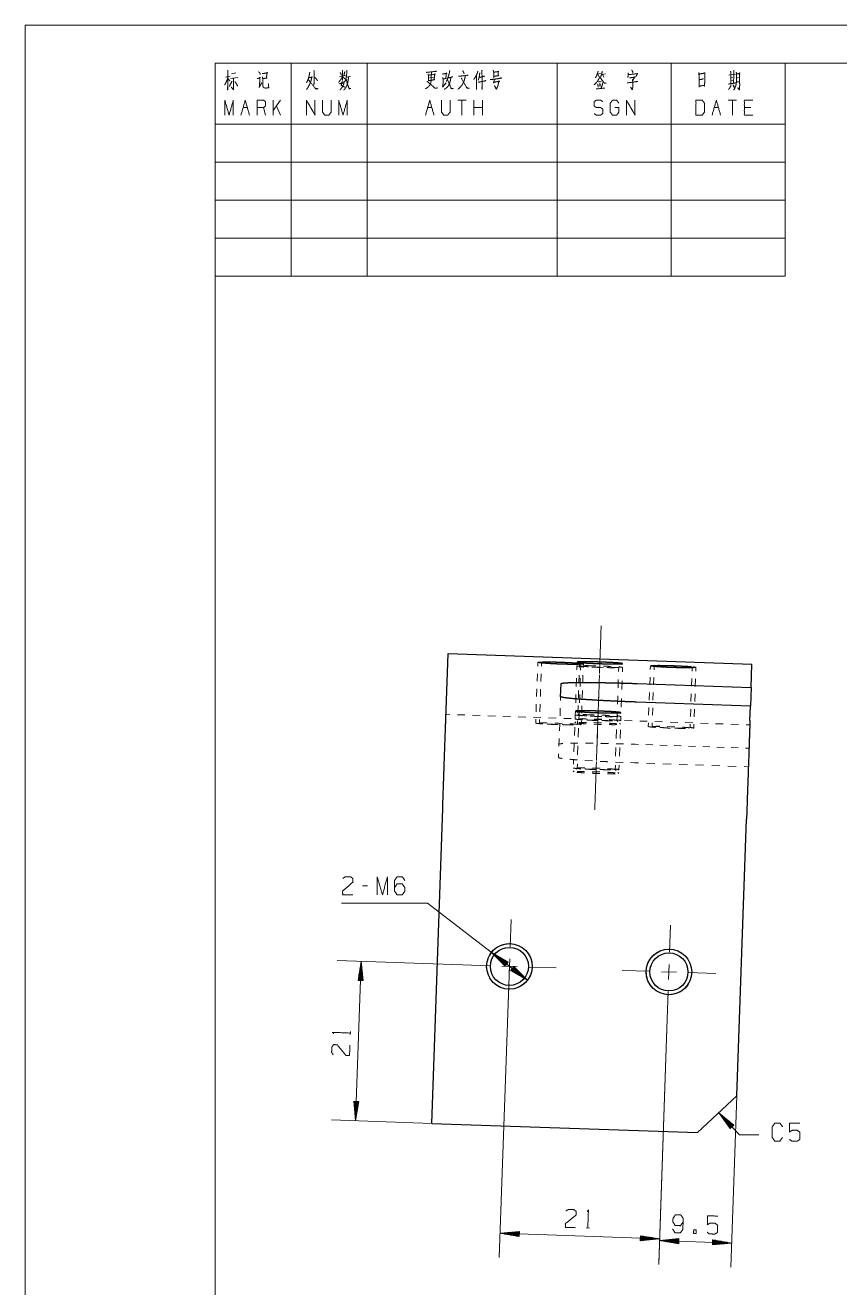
# Model space of a CAD drawing. Header units: millimetres. Extents: x 0 to 420, y 0 to 297.
# Drawn here: x 0 to 107.2, y 130.9 to 297 of the extents above; entities that cross this region are included whole.
import ezdxf

# ---------------------------------------------------------------- set-up
doc = ezdxf.new("R2010")
doc.units = ezdxf.units.MM
doc.layers.add('1', color=7, linetype='Continuous', true_color=0xffffff)

msp = doc.modelspace()

# ---------------------------------------------------------------- linework, layer by layer
at = {"layer": '1', "color": 132, "linetype": 'Continuous', "lineweight": 18}
for p, q in [((0, 297), (0, 0)), ((420, 297), (0, 297)), ((25, 292), (25, 264)), ((25, 292), (100, 292)), ((25, 292), (100, 292)), ((25, 292), (100, 292)), ((25, 292), (25, 5)), ((415, 292), (25, 292)), ((35, 292), (35, 264)), ((45, 292), (45, 264)), ((70, 292), (70, 264)), ((85, 292), (85, 264)), ((100, 292), (100, 264)), ((25, 284), (100, 284)), ((25, 279), (100, 279)), ((25, 274), (100, 274)), ((25, 269), (100, 269)), ((25, 264), (100, 264))]:
    msp.add_line(p, q, dxfattribs=at)
at = {"layer": '1', "color": 95, "linetype": 'Continuous', "lineweight": 18}
for p, q in [((27.13, 290.61), (27.71, 290.74)), ((26.34, 290.18), (26.96, 290.3)), ((26.7, 289.95), (26.92, 289.68)), ((26.99, 289.99), (27.95, 290.14)), ((41.34, 290.22), (42.13, 290.38)), ((42.25, 290.16), (42.79, 290.28)), ((53.17, 290.09), (53.7, 290.18)), ((54.91, 288.87), (55.37, 289.43)), ((75.25, 290.57), (75.67, 290.63)), ((75.35, 290.55), (75.45, 290.24)), ((75.83, 289.64), (75.37, 289.56)), ((75.82, 290.51), (76.35, 290.61)), ((75.98, 290.49), (76.11, 290.16)), ((92.56, 290.43), (93.43, 290.55)), ((92.84, 290.07), (93.11, 290.14)), ((92.86, 289.72), (93.09, 289.78)), ((93.6, 290.05), (93.85, 290.12)), ((28.66, 286.17), (29.22, 286.17)), ((31.62, 285.18), (31.34, 286.17)), ((33.59, 287.14), (32.63, 285.78)), ((32.63, 285.18), (32.63, 287.14)), ((33.59, 285.18), (33.04, 286.36)), ((52.94, 286.17), (53.49, 286.17)), ((58.02, 287.14), (56.9, 287.14)), ((57.46, 287.14), (57.46, 285.18)), ((59.02, 285.18), (59.02, 287.14)), ((60.14, 286.17), (59.02, 286.17)), ((60.14, 285.18), (60.14, 287.14)), ((90.65, 286.17), (91.2, 286.17)), ((93.6, 287.14), (92.49, 287.14)), ((93.05, 287.14), (93.05, 285.18)), ((95.45, 286.17), (94.61, 286.17)), ((45.05, 183.79), (44.38, 183.79)), ((42.77, 164.19), (42.78, 164.62)), ((73.8, 138.75), (74.23, 138.73))]:
    msp.add_line(p, q, dxfattribs=at)
at = {"layer": '1', "color": 30, "linetype": 'Continuous', "lineweight": 25}
for p, q in [((55.38, 206.92), (55.63, 214.33)), ((55.63, 214.33), (95.61, 212.94)), ((95.5, 209.87), (95.61, 212.94)), ((70.44, 208.65), (70.51, 210.39)), ((80.51, 210.39), (95.5, 209.87)), ((95.5, 209.87), (95.42, 207.42)), ((95.42, 207.42), (80.43, 207.95)), ((95.35, 205.53), (95.42, 207.42)), ((53.48, 152.52), (54.92, 193.94)), ((93.63, 156.12), (94.9, 192.54)), ((88.45, 151.3), (93.63, 156.12)), ((53.48, 152.52), (88.45, 151.3))]:
    msp.add_line(p, q, dxfattribs=at)
at = {"layer": '1', "color": 43, "linetype": 'Continuous', "lineweight": 18}
for p, q in [((67.42, 212.68), (67.44, 213.17)), ((67.94, 213.16), (67.92, 212.66)), ((72.59, 212.72), (72.57, 212.17)), ((72.61, 213.21), (72.73, 213.08)), ((72.92, 212.48), (72.93, 212.98)), ((72.97, 212.82), (73.09, 212.69)), ((73.09, 212.7), (73.07, 212.16)), ((73.41, 212.47), (73.43, 212.97)), ((74.09, 212.75), (73.59, 212.76)), ((78.08, 212.52), (78.21, 212.64)), ((78.47, 212.88), (78.6, 213)), ((82.23, 212.22), (82.25, 212.72)), ((82.75, 212.7), (82.73, 212.2)), ((67.35, 210.68), (67.38, 211.68)), ((67.88, 211.66), (67.85, 210.66)), ((72.53, 211.09), (72.49, 210.01)), ((72.85, 210.49), (72.88, 211.48)), ((73.03, 211.08), (72.99, 210.01)), ((73.34, 210.47), (73.38, 211.47)), ((75.09, 212.54), (75.58, 212.52)), ((75.58, 212.52), (76.08, 212.51)), ((78.07, 211.99), (78.08, 212.52)), ((78.58, 212.51), (78.56, 211.92)), ((82.16, 210.22), (82.2, 211.22)), ((82.69, 211.2), (82.66, 210.2)), ((87.66, 210.03), (87.69, 211.03)), ((87.73, 212.03), (87.74, 212.53)), ((88.16, 210.01), (88.19, 211.01)), ((88.23, 212.01), (88.24, 212.51)), ((67.28, 208.68), (67.31, 209.68)), ((67.81, 209.66), (67.78, 208.66)), ((72.78, 208.49), (72.81, 209.49)), ((73.28, 208.47), (73.31, 209.47)), ((77.99, 209.83), (78.03, 210.91)), ((78.52, 210.76), (78.48, 209.59)), ((67.21, 206.68), (67.24, 207.68)), ((67.74, 207.66), (67.71, 206.67)), ((70.44, 208.65), (70.43, 208.15)), ((72.46, 208.93), (72.42, 207.85)), ((72.96, 208.93), (72.92, 207.86)), ((77.92, 207.68), (77.95, 208.76)), ((78.44, 208.43), (78.4, 207.26)), ((82.09, 208.22), (82.13, 209.22)), ((82.63, 209.21), (82.59, 208.21)), ((87.59, 208.03), (87.62, 209.03)), ((88.09, 208.01), (88.12, 209.01)), ((55.35, 206.34), (55.85, 206.32)), ((56.85, 206.29), (57.85, 206.25)), ((58.85, 206.22), (59.85, 206.18)), ((60.85, 206.15), (61.85, 206.11)), ((62.85, 206.08), (63.85, 206.04)), ((64.85, 206.01), (65.85, 205.97)), ((70.39, 207.15), (70.36, 206.15)), ((72.36, 206.26), (72.34, 205.72)), ((72.38, 206.76), (72.36, 206.22)), ((72.38, 206.76), (72.5, 206.63)), ((72.71, 206.49), (72.74, 207.49)), ((72.74, 206.37), (72.86, 206.24)), ((72.86, 206.25), (72.84, 205.66)), ((72.88, 206.78), (72.86, 206.25)), ((73.21, 206.47), (73.24, 207.47)), ((73.86, 206.3), (73.37, 206.31)), ((74.86, 206.09), (75.36, 206.07)), ((75.36, 206.07), (75.86, 206.06)), ((77.84, 205.49), (77.86, 206.07)), ((77.86, 206.07), (77.88, 206.61)), ((77.86, 206.07), (77.99, 206.19)), ((78.25, 206.43), (78.37, 206.55)), ((78.36, 206.1), (78.34, 205.51)), ((78.36, 206.05), (78.34, 205.47)), ((82.02, 206.23), (82.06, 207.23)), ((82.56, 207.21), (82.52, 206.21)), ((87.52, 206.03), (87.55, 207.03)), ((88.02, 206.02), (88.05, 207.02)), ((66.85, 205.94), (67.85, 205.9)), ((67.16, 205.18), (67.17, 205.68)), ((67.67, 205.67), (67.66, 205.17)), ((68.16, 205.23), (68.66, 205.22)), ((68.85, 205.87), (69.85, 205.83)), ((70.16, 205.17), (69.66, 205.18)), ((70.66, 205.15), (70.16, 205.17)), ((70.32, 205.15), (70.29, 204.15)), ((70.85, 205.8), (71.84, 205.77)), ((72.31, 204.64), (72.27, 203.56)), ((72.46, 205.35), (72.33, 205.23)), ((72.65, 204.99), (72.67, 205.49)), ((72.85, 205.71), (72.72, 205.59)), ((72.8, 204.5), (72.76, 203.33)), ((72.84, 205.73), (73.84, 205.7)), ((73.15, 204.98), (73.17, 205.47)), ((73.85, 205.76), (73.35, 205.77)), ((75.33, 205.22), (74.83, 205.24)), ((74.84, 205.66), (75.84, 205.63)), ((74.85, 205.72), (75.34, 205.71)), ((75.83, 205.2), (75.33, 205.22)), ((75.34, 205.71), (75.84, 205.69)), ((76.84, 205.59), (77.84, 205.56)), ((77.76, 203.16), (77.8, 204.32)), ((77.96, 205.41), (77.84, 205.54)), ((78.32, 205.02), (78.2, 205.15)), ((78.84, 205.52), (79.84, 205.49)), ((80.84, 205.45), (81.84, 205.42)), ((81.97, 204.73), (81.99, 205.23)), ((82.49, 205.21), (82.47, 204.71)), ((82.84, 205.38), (83.84, 205.35)), ((82.97, 204.77), (83.47, 204.77)), ((84.97, 204.71), (84.47, 204.73)), ((84.84, 205.31), (85.84, 205.28)), ((85.47, 204.69), (84.97, 204.71)), ((86.84, 205.24), (87.84, 205.21)), ((87.47, 204.54), (87.48, 205.04)), ((87.96, 204.52), (87.98, 205.02)), ((88.83, 205.17), (89.83, 205.14)), ((90.83, 205.1), (91.83, 205.07)), ((92.83, 205.03), (93.83, 205)), ((94.83, 204.96), (95.33, 204.95)), ((70.25, 203.15), (70.22, 202.15)), ((78.3, 204.31), (78.26, 203.14)), ((70.18, 201.15), (70.17, 200.66)), ((72.23, 202.48), (72.19, 201.39)), ((72.72, 202.17), (72.68, 201)), ((74.72, 202.53), (73.72, 202.54)), ((77.68, 200.83), (77.72, 201.99)), ((78.73, 202.45), (77.73, 202.47)), ((78.22, 201.98), (78.18, 200.81)), ((80.23, 202.4), (79.73, 202.42)), ((80.23, 202.4), (80.7, 202.38)), ((81.64, 202.35), (82.57, 202.32)), ((83.51, 202.28), (84.45, 202.25)), ((85.39, 202.22), (86.32, 202.19)), ((87.26, 202.15), (88.2, 202.12)), ((89.13, 202.09), (90.07, 202.06)), ((91.01, 202.02), (91.94, 201.99)), ((92.88, 201.96), (93.82, 201.92)), ((94.75, 201.89), (95.22, 201.88)), ((72.15, 200.31), (72.14, 199.77)), ((72.64, 199.84), (72.62, 199.25)), ((73.64, 200.27), (74.64, 200.21)), ((77.62, 199.08), (77.64, 199.66)), ((77.64, 200.06), (78.65, 200.01)), ((78.14, 199.64), (78.11, 199.06)), ((79.65, 199.98), (80.15, 199.96)), ((80.68, 199.94), (80.15, 199.96)), ((82.82, 199.86), (81.75, 199.9)), ((84.97, 199.79), (83.89, 199.83)), ((87.11, 199.71), (86.04, 199.75)), ((89.25, 199.64), (88.18, 199.68)), ((91.39, 199.57), (90.32, 199.6)), ((93.53, 199.49), (92.46, 199.53)), ((95.14, 199.43), (94.6, 199.45)), ((72.23, 198.9), (72.1, 198.78)), ((72.62, 199.26), (72.49, 199.14)), ((73.62, 199.31), (73.12, 199.31)), ((75.1, 198.77), (74.6, 198.79)), ((74.62, 199.27), (75.12, 199.25)), ((75.6, 198.75), (75.1, 198.77)), ((75.12, 199.25), (75.62, 199.23)), ((77.73, 198.95), (77.61, 199.08)), ((78.1, 198.57), (77.98, 198.7))]:
    msp.add_line(p, q, dxfattribs=at)
at = {"layer": '1', "color": 252, "linetype": 'Continuous', "lineweight": 18}
for p, q in [((75.5, 210.12), (75.43, 208.11)), ((75.27, 203.67), (75.2, 201.66)), ((63.79, 175.76), (63.92, 179.34)), ((84.78, 175.03), (84.91, 178.61)), ((61.11, 173.26), (57.53, 173.39)), ((64.71, 173.14), (62.7, 173.21)), ((63.74, 174.17), (63.67, 172.17)), ((66.29, 173.08), (69.87, 172.96)), ((84.72, 173.44), (84.65, 171.44)), ((82.1, 172.53), (78.52, 172.65)), ((85.69, 172.4), (83.69, 172.47)), ((87.28, 172.35), (90.86, 172.22)), ((63.61, 170.58), (63.49, 167)), ((84.6, 169.85), (84.47, 166.27))]:
    msp.add_line(p, q, dxfattribs=at)
at = {"layer": '1', "color": 13, "linetype": 'Continuous', "lineweight": 18}
for p, q in [((52.92, 181.5), (41.59, 181.5)), ((66.08, 171.34), (52.92, 181.5)), ((63.54, 173.72), (61.33, 175.01)), ((61.33, 175.01), (63.13, 173.19)), ((63.32, 173.43), (61.47, 174.87)), ((63.35, 173.47), (61.5, 174.91)), ((63.29, 173.39), (61.74, 174.59)), ((63.38, 173.51), (61.83, 174.71)), ((63.42, 173.55), (62.17, 174.52)), ((57.53, 173.39), (41.02, 173.96)), ((44.2, 173.85), (43.46, 152.87)), ((44.2, 173.85), (43.78, 171.33)), ((43.98, 171.32), (44.04, 172.89)), ((44.03, 171.32), (44.1, 173.28)), ((44.08, 171.32), (44.17, 173.66)), ((44.13, 171.31), (44.22, 173.66)), ((44.19, 171.31), (44.25, 173.27)), ((44.44, 171.3), (44.2, 173.85)), ((44.24, 171.31), (44.29, 172.88)), ((63.26, 173.35), (62.01, 174.32)), ((63.23, 173.31), (62.29, 174.04)), ((63.7, 173.17), (62.37, 134.87)), ((63.45, 173.59), (62.51, 174.32)), ((63.2, 173.27), (62.56, 173.76)), ((63.48, 173.63), (62.84, 174.13)), ((63.17, 173.23), (62.84, 173.49)), ((63.14, 173.19), (63.11, 173.21)), ((63.14, 173.19), (63.11, 173.21)), ((63.13, 173.19), (63.54, 173.72)), ((63.51, 173.67), (63.18, 173.93)), ((63.54, 173.71), (63.51, 173.73)), ((63.54, 173.71), (63.51, 173.73)), ((64.27, 173.16), (63.86, 172.63)), ((63.99, 172.79), (65.24, 171.83)), ((64.02, 172.83), (65.57, 171.63)), ((64.05, 172.87), (65.91, 171.44)), ((64.08, 172.91), (65.94, 171.48)), ((64.11, 172.95), (65.67, 171.75)), ((64.14, 172.99), (65.39, 172.03)), ((64.18, 173.03), (65.12, 172.3)), ((64.21, 173.07), (64.84, 172.58)), ((64.24, 173.11), (64.57, 172.86)), ((66.08, 171.34), (64.27, 173.16)), ((64.27, 173.15), (64.29, 173.13)), ((64.27, 173.15), (64.29, 173.13)), ((43.78, 171.33), (43.78, 171.36)), ((43.78, 171.33), (43.78, 171.36)), ((43.78, 171.33), (44.44, 171.3)), ((43.83, 171.32), (43.84, 171.74)), ((43.88, 171.32), (43.91, 172.13)), ((43.93, 171.32), (43.97, 172.51)), ((44.29, 171.31), (44.33, 172.5)), ((44.34, 171.31), (44.37, 172.11)), ((44.39, 171.31), (44.4, 171.72)), ((44.44, 171.3), (44.44, 171.34)), ((44.44, 171.3), (44.44, 171.34)), ((63.86, 172.63), (63.89, 172.61)), ((63.86, 172.63), (63.89, 172.61)), ((63.86, 172.63), (66.08, 171.34)), ((63.9, 172.67), (64.23, 172.41)), ((63.93, 172.71), (64.56, 172.22)), ((63.96, 172.75), (64.9, 172.02)), ((84.47, 166.27), (83.34, 133.93)), ((84.47, 166.27), (83.35, 134.14)), ((43.22, 155.42), (43.22, 155.38)), ((43.22, 155.42), (43.22, 155.38)), ((43.22, 155.42), (43.46, 152.87)), ((43.89, 155.39), (43.22, 155.42)), ((43.27, 155.41), (43.26, 155)), ((43.33, 155.41), (43.3, 154.61)), ((43.38, 155.41), (43.33, 154.22)), ((43.43, 155.41), (43.37, 153.83)), ((43.48, 155.41), (43.41, 153.45)), ((43.53, 155.41), (43.45, 153.06)), ((43.46, 152.87), (43.89, 155.39)), ((43.58, 155.4), (43.5, 153.06)), ((43.63, 155.4), (43.56, 153.44)), ((43.68, 155.4), (43.63, 153.83)), ((43.73, 155.4), (43.69, 154.21)), ((43.78, 155.4), (43.75, 154.59)), ((43.83, 155.39), (43.82, 154.98)), ((43.88, 155.39), (43.88, 155.36)), ((43.88, 155.39), (43.88, 155.36)), ((93.63, 156.12), (92.84, 133.6)), ((53.48, 152.52), (40.29, 152.98)), ((93.24, 152.28), (91.26, 153.91)), ((91.26, 153.91), (92.75, 151.82)), ((93.99, 150.99), (91.26, 153.91)), ((92.97, 152.04), (91.37, 153.75)), ((93.01, 152.07), (91.41, 153.79)), ((92.94, 152), (91.6, 153.44)), ((93.05, 152.1), (91.71, 153.54)), ((92.9, 151.97), (91.82, 153.12)), ((93.08, 152.14), (92.01, 153.29)), ((93.12, 152.17), (92.31, 153.04)), ((92.86, 151.93), (92.05, 152.8)), ((92.82, 151.9), (92.28, 152.48)), ((92.79, 151.86), (92.5, 152.17)), ((93.16, 152.21), (92.61, 152.8)), ((92.75, 151.83), (92.73, 151.85)), ((92.75, 151.83), (92.73, 151.85)), ((92.75, 151.82), (93.24, 152.28)), ((93.2, 152.24), (92.91, 152.55)), ((93.23, 152.28), (93.21, 152.3)), ((93.23, 152.28), (93.21, 152.3)), ((93.99, 150.99), (96.53, 150.99)), ((65.03, 138.29), (62.48, 138.05)), ((62.48, 138.05), (65, 137.63)), ((62.48, 138.05), (83.46, 137.32)), ((65.02, 137.98), (62.67, 138.07)), ((65.01, 137.93), (62.67, 138.02)), ((65.01, 137.88), (63.05, 137.95)), ((65.02, 138.04), (63.06, 138.1)), ((65.02, 138.09), (63.44, 138.14)), ((65.01, 137.83), (63.44, 137.89)), ((65.02, 138.14), (63.83, 138.18)), ((65.02, 138.19), (64.22, 138.22)), ((65.02, 138.24), (64.61, 138.25)), ((65.03, 138.29), (64.99, 138.29)), ((65.03, 138.29), (64.99, 138.29)), ((65, 137.63), (65.03, 138.29)), ((65.01, 137.78), (63.82, 137.82)), ((65.01, 137.73), (64.2, 137.76)), ((65, 137.68), (64.59, 137.69)), ((65, 137.63), (64.97, 137.63)), ((65, 137.63), (64.97, 137.63)), ((80.94, 137.74), (80.91, 137.07)), ((80.91, 137.07), (83.46, 137.32)), ((80.91, 137.12), (81.33, 137.11)), ((80.91, 137.07), (80.94, 137.07)), ((80.91, 137.07), (80.94, 137.07)), ((80.92, 137.38), (83.27, 137.3)), ((80.92, 137.33), (82.88, 137.26)), ((80.92, 137.28), (82.49, 137.22)), ((80.92, 137.23), (82.11, 137.18)), ((80.92, 137.18), (81.72, 137.15)), ((80.93, 137.68), (81.35, 137.67)), ((80.93, 137.63), (81.74, 137.6)), ((80.93, 137.58), (82.12, 137.54)), ((80.93, 137.53), (82.5, 137.48)), ((80.93, 137.48), (82.89, 137.41)), ((80.93, 137.43), (83.27, 137.35)), ((83.46, 137.32), (80.94, 137.74)), ((80.94, 137.73), (80.97, 137.73)), ((80.94, 137.73), (80.97, 137.73)), ((86.01, 137.35), (83.46, 137.11)), ((83.46, 137.11), (85.98, 136.68)), ((83.46, 137.11), (92.95, 136.77)), ((86, 137.04), (83.65, 137.12)), ((85.99, 136.99), (83.65, 137.07)), ((85.99, 136.94), (84.03, 137.01)), ((86, 137.09), (84.04, 137.16)), ((86, 137.14), (84.42, 137.2)), ((85.99, 136.89), (84.42, 136.95)), ((85.99, 136.84), (84.8, 136.88)), ((86, 137.2), (84.81, 137.24)), ((85.99, 136.79), (85.18, 136.82)), ((86, 137.25), (85.2, 137.27)), ((85.98, 136.74), (85.57, 136.75)), ((86, 137.3), (85.59, 137.31)), ((85.98, 136.69), (85.95, 136.69)), ((85.98, 136.69), (85.95, 136.69)), ((86.01, 137.35), (85.97, 137.35)), ((86.01, 137.35), (85.97, 137.35)), ((85.98, 136.68), (86.01, 137.35)), ((90.42, 137.2), (90.4, 136.53)), ((90.4, 136.53), (92.95, 136.77)), ((90.4, 136.63), (91.21, 136.61)), ((90.4, 136.58), (90.82, 136.57)), ((90.4, 136.53), (90.43, 136.53)), ((90.4, 136.53), (90.43, 136.53)), ((90.41, 136.94), (92.37, 136.87)), ((90.41, 136.89), (92.76, 136.81)), ((90.41, 136.84), (92.76, 136.76)), ((90.41, 136.79), (92.37, 136.72)), ((90.41, 136.74), (91.98, 136.68)), ((90.41, 136.69), (91.59, 136.64)), ((92.95, 136.77), (90.42, 137.2)), ((90.42, 137.19), (90.45, 137.19)), ((90.42, 137.19), (90.45, 137.19)), ((90.42, 137.14), (90.84, 137.13)), ((90.42, 137.09), (91.22, 137.06)), ((90.42, 137.04), (91.61, 137)), ((90.42, 136.99), (91.99, 136.94))]:
    msp.add_line(p, q, dxfattribs=at)
at = {"layer": '1', "color": 30, "linetype": 'Continuous', "lineweight": 25}
for centre, radius in [((63.7, 173.17), 3), ((63.7, 173.17), 2.5), ((84.69, 172.44), 3), ((84.69, 172.44), 2.5)]:
    msp.add_circle(centre, radius, dxfattribs=at)
at = {"layer": '1', "color": 30, "linetype": 'Continuous', "lineweight": 13}
for centre in [(63.7, 173.17), (84.69, 172.44)]:
    msp.add_arc(centre, 3, 75, 345, dxfattribs=at)
at = {"layer": '1', "color": 13, "linetype": 'Continuous', "lineweight": 18}
msp.add_arc((63.7, 173.17), 3, 345, 8.9476, dxfattribs=at)
at = {"layer": '1', "color": 95, "linetype": 'Continuous', "lineweight": 18}
for points, knots in [([(26.67, 291.07), (26.66, 288.89), (26.63, 288.5), (26.61, 288.71), (26.64, 288.94)], [0, 0, 0.723303, 0.854546, 0.923601, 1, 1]), ([(30.7, 290.88), (30.87, 290.72), (30.92, 290.63), (30.92, 290.53), (30.9, 290.67)], [0, 0, 0.413146, 0.573572, 0.750721, 1, 1]), ([(31.19, 290.63), (31.87, 290.74), (31.82, 290.8), (31.73, 290.05), (31.82, 290.05), (31.25, 289.99)], [0, 0, 0.313958, 0.349012, 0.694882, 0.735357, 1, 1]), ([(37.43, 290.84), (37.42, 290.72), (37.34, 290.3), (37.26, 290.01), (37.18, 289.8), (37.09, 289.6), (37.01, 289.43)], [0, 0, 0.084498, 0.36853, 0.573114, 0.721457, 0.873368, 1, 1]), ([(37.97, 291.05), (38.02, 290.94), (38, 290.84), (37.99, 289.12), (37.97, 289.23), (38, 289.45)], [0, 0, 0.049543, 0.095606, 0.852767, 0.898838, 1, 1]), ([(41.43, 290.8), (41.56, 290.57), (41.59, 290.43)], [0, 0, 0.640221, 1, 1]), ([(41.73, 291.07), (41.76, 290.92), (41.76, 289.78), (41.73, 289.93), (41.76, 290.05)], [0, 0, 0.094654, 0.823636, 0.91829, 1, 1]), ([(42.03, 290.92), (42.03, 290.82), (41.91, 290.34)], [0, 0, 0.174301, 1, 1]), ([(42.33, 291.11), (42.33, 290.98), (42.32, 290.76), (42.27, 290.47), (42.23, 290.16), (42.17, 289.91), (42.1, 289.68), (42.08, 289.62)], [0, 0, 0.081852, 0.232243, 0.425429, 0.63211, 0.800313, 0.957953, 1, 1]), ([(53.44, 290.84), (53.42, 290.18), (53.41, 289.85), (53.39, 289.66), (53.38, 289.56), (53.36, 289.43), (53.32, 289.31), (53.27, 289.2), (53.14, 289.02), (53, 288.85), (52.79, 288.73), (52.69, 288.67), (52.65, 288.65)], [0, 0, 0.263783, 0.395771, 0.470171, 0.511786, 0.56157, 0.614019, 0.658777, 0.749614, 0.837596, 0.932985, 0.980677, 1, 1]), ([(52.76, 290.82), (52.82, 290.78), (52.85, 290.8), (54.11, 290.94), (54.07, 290.96), (53.92, 290.92)], [0, 0, 0.045522, 0.068286, 0.872626, 0.90344, 1, 1]), ([(54.88, 290.57), (55.47, 290.67), (55.41, 290.74), (55.34, 290.01), (55.41, 290.01), (54.97, 289.93), (54.94, 290.12), (54.97, 289.89), (54.96, 288.96)], [0, 0, 0.181366, 0.207406, 0.429567, 0.451891, 0.588199, 0.645735, 0.715777, 1, 1]), ([(55.85, 291.05), (55.82, 290.8), (55.73, 290.47), (55.62, 290.12), (55.53, 289.89), (55.47, 289.72), (55.41, 289.58)], [0, 0, 0.162457, 0.385014, 0.625897, 0.784413, 0.898493, 1, 1]), ([(57.56, 291.03), (57.66, 290.84), (57.71, 290.72), (57.74, 290.59)], [0, 0, 0.450481, 0.729637, 1, 1]), ([(59.55, 290.98), (59.48, 290.72), (59.38, 290.47), (59.26, 290.24), (59.14, 290.05), (59, 289.85)], [0, 0, 0.21836, 0.428744, 0.629221, 0.801494, 1, 1]), ([(59.8, 290.72), (59.76, 290.38), (59.7, 290.09), (59.64, 289.89), (59.6, 289.76)], [0, 0, 0.34211, 0.644851, 0.86512, 1, 1]), ([(60.08, 291.07), (60.12, 290.98), (60.09, 291.03), (60.11, 288.54), (60.09, 288.73), (60.11, 289.04)], [0, 0, 0.029975, 0.04619, 0.840789, 0.900562, 1, 1]), ([(61.57, 291.07), (61.63, 290.82), (61.63, 290.09), (61.63, 290.28), (62.33, 290.38), (62.21, 290.38), (62.24, 290.9), (62.26, 290.98), (62.29, 290.92), (62.19, 290.9), (61.63, 290.82)], [0, 0, 0.076614, 0.294117, 0.350048, 0.563214, 0.598361, 0.753971, 0.779215, 0.799829, 0.831205, 1, 1]), ([(75.37, 290.98), (75.35, 290.84), (75.23, 290.53), (75.13, 290.28), (75.01, 290.07)], [0, 0, 0.148006, 0.485257, 0.758321, 1, 1]), ([(75.91, 290.98), (75.92, 290.88), (75.75, 290.3)], [0, 0, 0.147218, 1, 1]), ([(79.34, 290.74), (79.34, 290.51), (79.33, 290.34), (79.3, 290.22), (79.27, 290.12)], [0, 0, 0.361949, 0.626223, 0.829034, 1, 1]), ([(79.78, 291.09), (79.89, 290.96), (79.93, 290.86), (79.96, 290.69)], [0, 0, 0.364604, 0.619196, 1, 1]), ([(88.61, 290.8), (88.64, 290.59), (88.66, 290.14), (88.67, 289.66), (88.67, 289.6), (88.67, 288.83), (88.67, 288.98), (89.24, 289.1), (89.36, 288.96), (89.39, 289.14), (89.39, 289.39), (89.4, 289.87), (89.42, 290.36), (89.42, 290.78), (89.43, 290.72), (88.66, 290.57)], [0, 0, 0.037589, 0.119519, 0.205166, 0.216331, 0.354043, 0.380097, 0.485125, 0.518622, 0.552532, 0.597196, 0.682843, 0.77221, 0.846648, 0.858119, 1, 1]), ([(92.8, 290.98), (92.83, 290.86), (92.83, 289.31)], [0, 0, 0.075954, 1, 1]), ([(93.21, 291.11), (93.24, 290.98), (93.19, 289.37)], [0, 0, 0.073211, 1, 1]), ([(93.55, 290.82), (93.59, 290.59), (93.59, 290.14), (93.57, 289.64), (93.55, 289.33), (93.47, 289), (93.38, 288.79), (93.22, 288.48)], [0, 0, 0.096217, 0.285187, 0.491418, 0.620825, 0.76157, 0.854869, 1, 1]), ([(93.59, 290.57), (94.03, 290.67), (93.98, 290.74), (93.98, 290.05), (94, 289.12), (93.98, 288.77), (93.97, 288.56), (93.95, 288.5), (93.74, 288.77), (93.94, 288.58)], [0, 0, 0.13308, 0.155522, 0.357051, 0.631901, 0.735808, 0.797028, 0.815849, 0.918301, 1, 1]), ([(26.67, 290.16), (26.6, 289.91), (26.48, 289.62), (26.35, 289.35), (26.23, 289.14)], [0, 0, 0.233514, 0.515368, 0.78555, 1, 1]), ([(27.18, 289.66), (27.17, 289.58), (26.86, 288.96)], [0, 0, 0.108202, 1, 1]), ([(27.37, 289.99), (27.42, 289.87), (27.42, 288.83), (27.4, 288.6), (27.39, 288.52), (27.11, 288.85), (27.39, 288.56)], [0, 0, 0.056947, 0.504404, 0.603051, 0.639405, 0.826366, 1, 1]), ([(27.61, 289.58), (27.87, 289.16), (27.92, 289), (27.81, 289.27)], [0, 0, 0.516563, 0.696901, 1, 1]), ([(30.53, 289.99), (30.92, 290.09), (30.86, 290.16), (30.83, 288.96), (30.77, 288.83), (31.12, 289.41)], [0, 0, 0.158008, 0.19221, 0.673433, 0.728446, 1, 1]), ([(31.22, 290.22), (31.25, 289.91), (31.25, 289.2), (31.27, 288.98), (31.3, 288.87), (31.34, 288.81), (31.41, 288.77), (31.53, 288.75), (31.66, 288.73), (32.03, 288.79), (32, 289.33), (32, 288.79)], [0, 0, 0.097093, 0.316208, 0.387239, 0.42073, 0.444406, 0.470581, 0.507596, 0.549105, 0.664641, 0.832445, 1, 1]), ([(37.28, 290.09), (37.75, 290.18), (37.71, 290.22), (37.68, 290.03), (37.62, 289.76), (37.56, 289.6), (37.48, 289.37), (37.4, 289.18), (37.28, 288.98), (37.2, 288.81), (37.02, 288.56)], [0, 0, 0.202443, 0.228131, 0.308408, 0.425631, 0.500403, 0.604281, 0.689483, 0.790714, 0.870506, 1, 1]), ([(37.28, 289.8), (38.22, 288.62), (38.56, 288.65), (38.54, 288.65), (38.24, 288.67), (38.08, 288.81)], [0, 0, 0.632183, 0.773704, 0.779845, 0.909108, 1, 1]), ([(38.1, 290.16), (38.13, 290.14), (38.4, 289.8), (38.47, 289.68)], [0, 0, 0.059448, 0.761031, 1, 1]), ([(41.75, 290.24), (41.62, 290.01), (41.48, 289.8), (41.35, 289.64), (41.22, 289.49)], [0, 0, 0.287221, 0.555142, 0.786181, 1, 1]), ([(41.34, 289.31), (41.97, 289.45), (41.98, 289.64), (41.98, 289.56), (41.91, 289.31), (41.81, 289.04), (41.7, 288.83), (41.59, 288.71), (41.48, 288.58), (41.41, 288.52)], [0, 0, 0.30447, 0.39258, 0.431622, 0.553714, 0.689469, 0.798362, 0.878841, 0.954752, 1, 1]), ([(41.72, 289.66), (41.56, 289.08), (41.66, 289.04), (41.78, 289), (41.89, 288.94), (42.04, 288.85)], [0, 0, 0.5291, 0.62629, 0.735524, 0.852093, 1, 1]), ([(41.76, 290.2), (41.94, 290.07), (42.03, 289.97)], [0, 0, 0.613122, 1, 1]), ([(42.54, 290.16), (42.49, 289.8), (42.45, 289.56), (42.41, 289.35), (42.35, 289.16), (42.23, 288.91), (42.13, 288.73), (42.01, 288.56), (41.92, 288.48)], [0, 0, 0.19438, 0.332636, 0.448614, 0.555649, 0.70616, 0.822692, 0.933847, 1, 1]), ([(42.22, 289.89), (42.25, 289.85), (42.39, 289.27), (42.49, 289), (42.6, 288.71), (42.63, 288.65), (42.85, 288.67), (42.63, 288.69), (42.55, 288.81)], [0, 0, 0.026721, 0.341749, 0.493483, 0.655465, 0.691641, 0.80784, 0.924039, 1, 1]), ([(52.82, 289.6), (52.89, 289.6), (53.17, 289.37), (53.41, 289.16), (53.63, 288.98), (53.9, 288.71), (54.23, 288.75), (53.92, 288.71), (53.82, 288.79)], [0, 0, 0.033467, 0.197839, 0.340788, 0.472468, 0.649452, 0.797921, 0.939753, 1, 1]), ([(53, 290.59), (53.04, 290.41), (53.04, 289.66), (53.03, 289.7), (53.89, 289.85), (53.8, 289.85), (53.89, 290.63), (53.92, 290.57), (53.87, 290.53), (53.04, 290.43)], [0, 0, 0.051663, 0.252803, 0.264656, 0.500971, 0.524672, 0.738301, 0.756829, 0.773117, 1, 1]), ([(55.98, 290.12), (55.98, 289.99), (55.92, 289.66), (55.86, 289.47), (55.81, 289.31), (55.73, 289.16), (55.65, 289.02), (55.54, 288.87), (55.31, 288.67), (55.13, 288.58)], [0, 0, 0.067236, 0.249298, 0.354996, 0.450079, 0.537949, 0.629663, 0.725721, 0.894899, 1, 1]), ([(55.54, 289.8), (55.59, 289.78), (56.04, 288.67), (56.32, 288.65), (56.06, 288.71), (55.98, 288.83)], [0, 0, 0.024909, 0.644018, 0.787117, 0.926016, 1, 1]), ([(55.62, 290.07), (56.27, 290.2), (56.2, 290.22), (56.08, 290.18)], [0, 0, 0.769962, 0.857327, 1, 1]), ([(57.88, 290.32), (57.88, 290.2), (57.81, 289.91), (57.74, 289.68), (57.65, 289.43), (57.52, 289.23), (57.5, 289.18), (57.42, 289.08), (57.31, 288.94), (57.18, 288.81), (57.06, 288.69), (56.93, 288.58)], [0, 0, 0.060656, 0.206644, 0.323463, 0.452143, 0.571976, 0.593424, 0.659716, 0.74639, 0.834816, 0.918178, 1, 1]), ([(57.02, 290.28), (58.29, 290.43), (58.21, 290.45), (58.12, 290.41)], [0, 0, 0.872478, 0.933903, 1, 1]), ([(57.34, 290.05), (57.4, 290.01), (58.1, 288.75), (58.43, 288.69), (58.12, 288.77), (58.02, 288.89)], [0, 0, 0.030854, 0.652647, 0.79375, 0.930716, 1, 1]), ([(59.38, 290.41), (59.39, 289.16), (59.39, 288.56), (59.38, 288.69), (59.39, 288.91)], [0, 0, 0.565717, 0.839123, 0.896086, 1, 1]), ([(59.57, 289.49), (60.61, 289.7), (60.53, 289.72), (60.4, 289.66)], [0, 0, 0.826976, 0.886334, 1, 1]), ([(59.8, 290.14), (60.47, 290.32), (60.4, 290.32), (60.28, 290.26)], [0, 0, 0.772509, 0.853435, 1, 1]), ([(61.18, 289.87), (61.37, 289.87), (61.75, 289.91), (62.68, 290.05), (62.58, 290.07), (62.43, 290.03)], [0, 0, 0.10704, 0.322386, 0.855626, 0.914427, 1, 1]), ([(61.73, 289.91), (61.63, 289.41), (61.6, 289.49), (62.38, 289.62), (62.33, 289.7), (62.33, 289.62), (62.24, 289.27), (62.19, 289.04), (62.11, 288.85), (62.05, 288.71), (62.01, 288.6), (61.98, 288.58), (61.72, 289.06), (62, 288.62)], [0, 0, 0.13637, 0.159981, 0.371157, 0.396349, 0.418604, 0.516111, 0.579311, 0.63312, 0.675133, 0.705357, 0.714996, 0.861275, 1, 1]), ([(75.64, 290.3), (75.63, 290.2), (75.39, 289.83), (75.38, 289.78), (75.26, 289.6), (75.06, 289.37), (74.85, 289.16)], [0, 0, 0.074337, 0.387309, 0.418539, 0.575027, 0.79286, 1, 1]), ([(75.31, 289.27), (75.38, 289), (75.38, 288.87), (75.37, 289.04)], [0, 0, 0.489807, 0.707975, 1, 1]), ([(75.58, 289.43), (75.64, 289.12), (75.61, 288.96), (75.61, 289.18)], [0, 0, 0.443891, 0.680119, 1, 1]), ([(75.61, 290.16), (76.2, 289.37), (76.43, 289.37), (76.2, 289.39), (76.08, 289.54)], [0, 0, 0.599324, 0.742451, 0.886135, 1, 1]), ([(75.95, 289.41), (75.95, 289.27), (75.77, 288.69)], [0, 0, 0.19307, 1, 1]), ([(79.2, 289.41), (80.57, 289.6), (80.49, 289.62), (80.28, 289.56)], [0, 0, 0.820202, 0.873508, 1, 1]), ([(79.34, 290.49), (80.57, 290.63), (80.56, 290.67), (80.37, 290.26)], [0, 0, 0.712481, 0.737756, 1, 1]), ([(79.49, 290.07), (80.25, 290.18), (80.21, 290.24), (79.92, 289.72)], [0, 0, 0.533866, 0.586729, 1, 1]), ([(79.87, 289.87), (79.9, 289.76), (79.93, 289.64), (79.94, 289.43), (79.94, 289), (79.93, 288.85), (79.9, 288.65), (79.86, 288.52), (79.64, 288.87), (79.87, 288.56)], [0, 0, 0.049623, 0.1085, 0.204239, 0.404798, 0.471991, 0.568442, 0.629223, 0.820578, 1, 1]), ([(88.67, 289.83), (89.24, 289.95), (89.18, 289.97), (89.05, 289.89)], [0, 0, 0.728512, 0.805958, 1, 1]), ([(92.52, 289.25), (93.43, 289.41), (93.38, 289.43), (93.33, 289.37)], [0, 0, 0.873246, 0.919206, 1, 1]), ([(92.86, 289.12), (92.84, 289.02), (92.73, 288.81), (92.62, 288.67), (92.52, 288.56)], [0, 0, 0.157085, 0.51447, 0.781154, 1, 1]), ([(93.09, 289.18), (93.25, 288.94), (93.25, 288.83), (93.19, 289.02)], [0, 0, 0.497679, 0.671694, 1, 1]), ([(93.57, 289.52), (93.6, 289.52), (93.84, 289.58)], [0, 0, 0.107799, 1, 1]), ([(75.12, 288.62), (76.23, 288.73), (76.16, 288.73), (75.99, 288.71)], [0, 0, 0.825897, 0.879998, 1, 1]), ([(26.26, 285.18), (26.26, 287.14), (26.82, 285.18), (27.37, 287.14), (27.37, 285.18)], [0, 0, 0.245192, 0.5, 0.754808, 1, 1]), ([(30.51, 285.18), (30.51, 287.14), (31.34, 287.14), (31.62, 286.96), (31.62, 286.36), (31.34, 286.17), (30.51, 286.17)], [0, 0, 0.400952, 0.571035, 0.639278, 0.761676, 0.829917, 1, 1]), ([(37.01, 285.18), (37.01, 287.14), (38.12, 285.18), (38.12, 287.14)], [0, 0, 0.317574, 0.682426, 1, 1]), ([(39.13, 287.14), (39.13, 285.57), (39.39, 285.18), (39.95, 285.18), (40.24, 285.57), (40.24, 287.14)], [0, 0, 0.337152, 0.438599, 0.557781, 0.662848, 1, 1]), ([(41.25, 285.18), (41.25, 287.14), (41.81, 285.18), (42.36, 287.14), (42.36, 285.18)], [0, 0, 0.245192, 0.5, 0.754808, 1, 1]), ([(54.78, 287.14), (54.78, 285.57), (55.05, 285.18), (55.6, 285.18), (55.89, 285.57), (55.89, 287.14)], [0, 0, 0.337152, 0.438599, 0.557781, 0.662848, 1, 1]), ([(74.85, 285.36), (75.13, 285.18), (75.7, 285.18), (75.98, 285.39), (75.98, 285.97), (75.7, 286.17), (75.15, 286.17), (74.85, 286.36), (74.85, 286.96), (75.15, 287.14), (75.7, 287.14), (75.98, 286.96)], [0, 0, 0.068035, 0.184054, 0.254521, 0.372333, 0.442799, 0.555843, 0.626367, 0.748393, 0.81892, 0.931964, 1, 1]), ([(77.55, 286.17), (78.1, 286.17), (78.1, 285.57), (77.82, 285.18), (77.25, 285.18), (76.97, 285.57), (76.97, 286.75), (77.27, 287.14), (77.81, 287.14), (78.09, 286.75)], [0, 0, 0.103295, 0.214797, 0.304261, 0.410274, 0.499739, 0.718892, 0.809956, 0.910533, 1, 1]), ([(79.11, 285.18), (79.11, 287.14), (80.22, 285.18), (80.22, 287.14)], [0, 0, 0.317574, 0.682426, 1, 1]), ([(88.25, 285.18), (89.07, 285.18), (89.36, 285.57), (89.36, 286.75), (89.07, 287.14), (88.25, 287.14), (88.25, 285.18)], [0, 0, 0.142133, 0.227159, 0.431787, 0.516817, 0.65895, 1, 1]), ([(90.37, 285.18), (90.93, 287.14), (91.48, 285.18)], [0, 0, 0.5, 1, 1]), ([(95.73, 285.18), (94.61, 285.18), (94.61, 287.14), (95.73, 287.14)], [0, 0, 0.265389, 0.734611, 1, 1]), ([(41.77, 184.74), (42.09, 184.97), (42.78, 184.97), (43.11, 184.74), (43.11, 184.27), (41.75, 183.07), (41.77, 182.59), (43.11, 182.59)], [0, 0, 0.069692, 0.192977, 0.265273, 0.350228, 0.674739, 0.759753, 1, 1]), ([(46.32, 182.59), (46.32, 184.97), (46.99, 182.59), (47.67, 184.97), (47.67, 182.59)], [0, 0, 0.245192, 0.5, 0.754808, 1, 1]), ([(48.6, 183.54), (48.92, 184.02), (49.61, 184.02), (49.94, 183.54), (49.94, 183.07), (49.61, 182.59), (48.92, 182.59), (48.6, 183.07), (48.6, 184.49), (48.92, 184.97), (49.61, 184.97), (49.94, 184.49)], [0, 0, 0.076964, 0.169761, 0.248075, 0.312018, 0.390331, 0.483128, 0.560093, 0.751925, 0.82889, 0.921686, 1, 1]), ([(40.6, 164.34), (40.4, 164.49), (42.77, 164.4)], [0, 0, 0.093489, 1, 1]), ([(40.52, 161.53), (40.31, 161.86), (40.33, 162.55), (40.57, 162.88), (41.04, 162.86), (42.2, 161.46), (42.67, 161.46), (42.72, 162.8)], [0, 0, 0.069693, 0.192976, 0.265274, 0.350227, 0.67474, 0.759752, 1, 1]), ([(99.61, 150.65), (99.28, 150.17), (98.63, 150.17), (98.29, 150.65), (98.29, 152.07), (98.63, 152.55), (99.3, 152.55), (99.63, 152.07)], [0, 0, 0.11457, 0.243366, 0.357935, 0.638583, 0.753153, 0.885432, 1, 1]), ([(100.55, 150.4), (100.88, 150.17), (101.57, 150.17), (101.91, 150.4), (101.91, 151.35), (101.57, 151.6), (100.88, 151.6), (100.55, 151.37), (100.55, 152.55), (101.91, 152.55)], [0, 0, 0.062228, 0.168343, 0.230571, 0.376816, 0.441265, 0.547381, 0.609609, 0.79049, 1, 1]), ([(71.14, 140.99), (71.47, 141.2), (72.16, 141.18), (72.49, 140.94), (72.47, 140.47), (71.07, 139.32), (71.07, 138.84), (72.41, 138.79)], [0, 0, 0.069692, 0.192977, 0.265273, 0.350226, 0.67474, 0.759752, 1, 1]), ([(73.95, 140.92), (74.1, 141.11), (74.01, 138.74)], [0, 0, 0.093489, 1, 1]), ([(85.18, 138.61), (85.48, 138.13), (86.17, 138.1), (86.52, 138.57), (86.57, 139.99), (86.25, 140.48), (85.56, 140.5), (85.23, 140.04), (85.2, 139.56), (85.51, 139.08), (86.2, 139.05), (86.56, 139.52)], [0, 0, 0.076856, 0.169524, 0.247728, 0.439296, 0.517499, 0.610168, 0.687025, 0.750925, 0.829128, 0.921797, 1, 1]), ([(89.7, 138.21), (90.03, 137.97), (90.72, 137.95), (91.06, 138.16), (91.1, 139.11), (90.77, 139.37), (90.08, 139.39), (89.74, 139.18), (89.78, 140.36), (91.14, 140.31)], [0, 0, 0.062227, 0.168344, 0.230572, 0.376816, 0.441265, 0.547381, 0.609609, 0.79049, 1, 1]), ([(87.93, 138.04), (88.27, 138.03), (88.29, 138.51), (87.95, 138.52), (87.93, 138.04)], [0, 0, 0.207091, 0.5, 0.707091, 1, 1])]:
    msp.add_open_spline(points, degree=1, knots=knots, dxfattribs=at)
for points in [[(28.38, 285.18), (28.94, 287.14), (29.5, 285.18)], [(52.66, 285.18), (53.22, 287.14), (53.77, 285.18)]]:
    msp.add_open_spline(points, degree=1, dxfattribs=at)
at = {"layer": '1', "color": 252, "linetype": 'Continuous', "lineweight": 18}
for points, knots in [([(75.77, 217.99), (75.66, 214.82), (75.55, 211.7)], [0, 0, 0.504771, 1, 1]), ([(75.55, 211.54), (75.44, 208.36), (75.33, 205.25)], [0, 0, 0.50477, 1, 1]), ([(75.37, 206.53), (75.26, 203.41), (75.15, 200.24)], [0, 0, 0.495229, 1, 1]), ([(75.15, 200.07), (75.04, 196.96), (74.93, 193.79)], [0, 0, 0.49523, 1, 1])]:
    msp.add_open_spline(points, degree=1, knots=knots, dxfattribs=at)
at = {"layer": '1', "color": 30, "linetype": 'Continuous', "lineweight": 13}
for points, knots in [([(73.03, 213.03), (73.33, 213), (73.43, 212.97), (73.33, 212.94), (73.03, 212.93), (72.55, 212.92), (71.93, 212.93), (71.21, 212.94), (70.43, 212.97), (69.66, 213), (68.93, 213.03), (68.31, 213.07), (67.84, 213.11), (67.54, 213.14), (67.44, 213.17), (67.54, 213.2), (67.84, 213.21), (68.32, 213.22), (68.94, 213.21)], [0, 0, 0.037992, 0.05137, 0.06469, 0.102626, 0.162844, 0.241281, 0.332609, 0.430616, 0.52863, 0.619981, 0.698455, 0.75872, 0.796712, 0.810089, 0.823409, 0.861346, 0.921563, 1, 1]), ([(87.84, 212.58), (88.14, 212.54), (88.24, 212.51), (88.14, 212.49), (87.84, 212.47), (87.36, 212.47), (86.74, 212.47), (86.02, 212.49), (85.24, 212.51), (84.47, 212.54), (83.74, 212.58), (83.12, 212.61), (82.65, 212.65), (82.35, 212.69), (82.25, 212.72), (82.35, 212.74), (82.65, 212.76), (83.13, 212.76), (83.75, 212.76)], [0, 0, 0.037992, 0.05137, 0.06469, 0.102626, 0.162844, 0.24128, 0.332609, 0.430615, 0.528629, 0.61998, 0.698454, 0.758719, 0.796711, 0.810089, 0.823409, 0.861345, 0.921563, 1, 1])]:
    msp.add_open_spline(points, degree=1, knots=knots, dxfattribs=at)
at = {"layer": '1', "color": 30, "linetype": 'Continuous', "lineweight": 25}
for points, knots in [([(70.43, 212.98), (69.73, 213.01), (69.08, 213.04), (68.54, 213.08), (68.16, 213.11), (67.96, 213.14), (67.96, 213.17), (68.16, 213.19), (68.55, 213.19), (69.09, 213.19), (69.73, 213.18), (70.44, 213.16), (71.14, 213.13), (71.79, 213.1), (72.32, 213.06), (72.71, 213.03), (72.91, 213), (72.91, 212.97), (72.71, 212.95), (72.32, 212.95), (71.78, 212.95), (71.13, 212.96), (70.43, 212.98)], [0, 0, 0.070737, 0.135751, 0.189785, 0.228478, 0.248753, 0.251248, 0.271523, 0.310216, 0.364249, 0.429263, 0.5, 0.570738, 0.635751, 0.689784, 0.728478, 0.748753, 0.751247, 0.771523, 0.810216, 0.864249, 0.929263, 1, 1]), ([(75.6, 213.01), (74.82, 213.04), (74.1, 213.07), (73.48, 213.11), (73.01, 213.15), (72.71, 213.18), (72.61, 213.21), (72.71, 213.24), (73.01, 213.25), (73.49, 213.26), (74.11, 213.25), (74.83, 213.24), (75.61, 213.21), (76.38, 213.18), (77.11, 213.15), (77.73, 213.11), (78.2, 213.07), (78.5, 213.04), (78.6, 213.01), (78.5, 212.98), (78.2, 212.97), (77.72, 212.96), (77.1, 212.97), (76.38, 212.98), (75.6, 213.01)], [0, 0, 0.064589, 0.124783, 0.176485, 0.216185, 0.241204, 0.25, 0.258797, 0.283816, 0.323515, 0.375217, 0.435411, 0.5, 0.56459, 0.624783, 0.676485, 0.716185, 0.741203, 0.75, 0.758797, 0.783816, 0.823515, 0.875217, 0.935411, 1, 1]), ([(85.24, 212.53), (84.54, 212.55), (83.89, 212.59), (83.36, 212.62), (82.97, 212.66), (82.77, 212.69), (82.77, 212.71), (82.97, 212.73), (83.36, 212.74), (83.9, 212.73), (84.54, 212.72), (85.25, 212.7), (85.95, 212.67), (86.6, 212.64), (87.14, 212.61), (87.52, 212.57), (87.72, 212.54), (87.72, 212.52), (87.52, 212.5), (87.13, 212.49), (86.59, 212.49), (85.95, 212.51), (85.24, 212.53)], [0, 0, 0.070737, 0.135751, 0.189785, 0.228478, 0.248754, 0.251246, 0.271522, 0.310215, 0.364248, 0.429262, 0.5, 0.570737, 0.635751, 0.689785, 0.728478, 0.748754, 0.751246, 0.771522, 0.810215, 0.864249, 0.929263, 1, 1]), ([(70.51, 210.39), (70.61, 210.44), (70.91, 210.47), (71.41, 210.5), (72.1, 210.52), (72.95, 210.53), (73.96, 210.53), (75.11, 210.52), (76.36, 210.5), (77.7, 210.47), (79.09, 210.44), (80.51, 210.39)], [0, 0, 0.011301, 0.041953, 0.091925, 0.160298, 0.245713, 0.34645, 0.460466, 0.585449, 0.71886, 0.857986, 1, 1]), ([(80.43, 207.95), (79, 208), (77.61, 208.06), (76.28, 208.12), (75.03, 208.19), (73.88, 208.26), (72.88, 208.33), (72.02, 208.4), (71.34, 208.47), (70.85, 208.53), (70.54, 208.59), (70.44, 208.65)], [0, 0, 0.142014, 0.28114, 0.41455, 0.539533, 0.65355, 0.754286, 0.839702, 0.908075, 0.958047, 0.988699, 1, 1]), ([(54.92, 193.94), (55.04, 197.23), (55.09, 198.8), (55.19, 201.7), (55.28, 204.08), (55.34, 205.81), (55.37, 206.76), (55.38, 206.92)], [0, 0, 0.25335, 0.374836, 0.597523, 0.781271, 0.914103, 0.987363, 1, 1]), ([(75.37, 206.55), (74.6, 206.58), (73.88, 206.62), (73.26, 206.66), (72.78, 206.7), (72.48, 206.73), (72.38, 206.76), (72.48, 206.79), (72.78, 206.8), (73.26, 206.81), (73.88, 206.8), (74.61, 206.79), (75.38, 206.76), (76.16, 206.73), (76.88, 206.7), (77.5, 206.66), (77.98, 206.62), (78.28, 206.58), (78.38, 206.55), (78.27, 206.53), (77.97, 206.51), (77.5, 206.51), (76.87, 206.51), (76.15, 206.53), (75.37, 206.55)], [0, 0, 0.064589, 0.124783, 0.176485, 0.216184, 0.241203, 0.25, 0.258797, 0.283815, 0.323515, 0.375217, 0.43541, 0.5, 0.564589, 0.624783, 0.676485, 0.716184, 0.741203, 0.75, 0.758797, 0.783815, 0.823515, 0.875217, 0.93541, 1, 1]), ([(95.35, 205.53), (95.35, 205.36), (95.31, 204.41), (95.25, 202.69), (95.17, 200.3), (95.12, 198.91), (95.01, 195.83), (94.9, 192.54)], [0, 0, 0.012637, 0.085899, 0.21873, 0.402477, 0.509811, 0.74665, 1, 1])]:
    msp.add_open_spline(points, degree=1, knots=knots, dxfattribs=at)
at = {"layer": '1', "color": 43, "linetype": 'Continuous', "lineweight": 18}
for points, knots in [([(72.61, 212.72), (72.59, 212.72), (72.69, 212.68), (72.99, 212.65), (73.46, 212.61), (73.55, 212.61)], [0, 0, 0.019287, 0.126308, 0.430241, 0.912363, 1, 1]), ([(73.11, 212.7), (73.11, 212.68), (73.31, 212.65), (73.7, 212.62), (74.09, 212.59)], [0, 0, 0.012484, 0.215236, 0.602163, 1, 1]), ([(75.09, 212.71), (74.89, 212.72), (74.24, 212.73), (74.1, 212.73)], [0, 0, 0.207371, 0.85751, 1, 1]), ([(77.08, 212.63), (76.94, 212.64), (76.29, 212.67), (76.09, 212.68)], [0, 0, 0.142489, 0.792628, 1, 1]), ([(74.54, 212.55), (74.81, 212.54), (75.53, 212.51)], [0, 0, 0.270965, 1, 1]), ([(76.52, 212.48), (77.08, 212.47), (77.51, 212.46)], [0, 0, 0.569759, 1, 1]), ([(77.08, 212.49), (77.47, 212.49), (77.86, 212.5), (78.06, 212.51), (78.06, 212.52)], [0, 0, 0.39784, 0.784762, 0.987516, 1, 1]), ([(78.5, 212.49), (78.58, 212.51), (78.48, 212.54), (78.18, 212.57)], [0, 0, 0.178085, 0.392126, 1, 1]), ([(72.38, 206.27), (72.36, 206.26), (72.46, 206.23), (72.76, 206.2), (73.24, 206.16), (73.33, 206.15)], [0, 0, 0.019287, 0.126308, 0.430241, 0.912364, 1, 1]), ([(72.89, 206.24), (72.89, 206.23), (73.09, 206.2), (73.47, 206.17), (73.87, 206.14)], [0, 0, 0.012463, 0.215222, 0.602154, 1, 1]), ([(74.87, 206.26), (74.66, 206.27), (74.01, 206.28), (73.87, 206.28)], [0, 0, 0.207371, 0.85751, 1, 1]), ([(74.31, 206.1), (74.58, 206.08), (75.3, 206.06)], [0, 0, 0.270963, 1, 1]), ([(76.86, 206.18), (76.71, 206.18), (76.07, 206.22), (75.86, 206.23)], [0, 0, 0.14249, 0.792629, 1, 1]), ([(76.29, 206.03), (76.86, 206.02), (77.28, 206.01)], [0, 0, 0.569759, 1, 1]), ([(76.85, 206.04), (77.25, 206.04), (77.63, 206.04), (77.83, 206.06), (77.83, 206.07)], [0, 0, 0.397843, 0.784777, 0.987537, 1, 1]), ([(78.27, 206.03), (78.36, 206.05), (78.26, 206.08), (77.96, 206.12)], [0, 0, 0.178085, 0.392126, 1, 1]), ([(68.12, 205.07), (68.03, 205.08), (67.56, 205.12), (67.26, 205.15), (67.16, 205.18), (67.18, 205.19)], [0, 0, 0.087636, 0.569759, 0.873692, 0.980713, 1, 1]), ([(68.66, 205.2), (68.27, 205.2), (67.88, 205.2), (67.68, 205.18), (67.68, 205.17)], [0, 0, 0.39784, 0.784767, 0.987516, 1, 1]), ([(68.66, 205.06), (68.8, 205.05), (69.45, 205.02), (69.65, 205.01)], [0, 0, 0.142489, 0.792628, 1, 1]), ([(70.1, 204.98), (69.38, 205.01), (69.11, 205.02)], [0, 0, 0.729036, 1, 1]), ([(70.65, 204.98), (70.86, 204.97), (71.5, 204.96), (71.65, 204.96)], [0, 0, 0.207371, 0.85751, 1, 1]), ([(72.08, 204.93), (71.65, 204.94), (71.09, 204.95)], [0, 0, 0.430241, 1, 1]), ([(72.63, 204.99), (72.63, 205.01), (72.43, 205.04), (72.05, 205.07), (71.65, 205.1)], [0, 0, 0.012484, 0.215231, 0.602161, 1, 1]), ([(72.36, 205.73), (72.34, 205.72), (72.45, 205.69), (72.74, 205.66), (73.22, 205.62), (73.31, 205.61)], [0, 0, 0.019287, 0.126309, 0.430243, 0.912369, 1, 1]), ([(72.75, 205.04), (73.05, 205.01), (73.15, 204.98), (73.07, 204.96)], [0, 0, 0.607874, 0.821915, 1, 1]), ([(73.83, 205.26), (73.21, 205.27), (72.82, 205.26)], [0, 0, 0.617822, 1, 1]), ([(72.82, 205.15), (73.2, 205.12), (73.82, 205.08)], [0, 0, 0.382179, 1, 1]), ([(72.87, 205.71), (72.87, 205.72), (73.07, 205.73), (73.46, 205.74), (73.85, 205.74)], [0, 0, 0.012484, 0.215233, 0.60216, 1, 1]), ([(74.84, 205.55), (74.64, 205.56), (73.99, 205.59), (73.85, 205.6)], [0, 0, 0.207371, 0.857511, 1, 1]), ([(74.3, 205.56), (74.56, 205.55), (75.28, 205.52)], [0, 0, 0.270963, 1, 1]), ([(74.82, 205.04), (75.32, 205.02), (75.82, 205)], [0, 0, 0.5, 1, 1]), ([(76.83, 205.5), (76.69, 205.5), (76.04, 205.51), (75.84, 205.52)], [0, 0, 0.14249, 0.792624, 1, 1]), ([(76.27, 205.49), (76.84, 205.48), (77.26, 205.47)], [0, 0, 0.569754, 1, 1]), ([(76.82, 204.98), (77.44, 204.97), (77.82, 204.98)], [0, 0, 0.61782, 1, 1]), ([(77.83, 205.09), (77.45, 205.12), (76.83, 205.16)], [0, 0, 0.382181, 1, 1]), ([(76.84, 205.64), (77.23, 205.61), (77.62, 205.58), (77.82, 205.55), (77.81, 205.53)], [0, 0, 0.397847, 0.784785, 0.987537, 1, 1]), ([(78.25, 205.49), (78.34, 205.51), (78.24, 205.55), (77.94, 205.58)], [0, 0, 0.178087, 0.39212, 1, 1]), ([(82.93, 204.62), (82.84, 204.62), (82.37, 204.66), (82.07, 204.7), (81.97, 204.73), (81.99, 204.73)], [0, 0, 0.087637, 0.569759, 0.873692, 0.980713, 1, 1]), ([(83.48, 204.74), (83.08, 204.75), (82.7, 204.74), (82.49, 204.72), (82.49, 204.71)], [0, 0, 0.397848, 0.784782, 0.987537, 1, 1]), ([(83.47, 204.61), (83.61, 204.6), (84.26, 204.56), (84.47, 204.56)], [0, 0, 0.142489, 0.79263, 1, 1]), ([(84.91, 204.52), (84.19, 204.55), (83.92, 204.56)], [0, 0, 0.729037, 1, 1]), ([(85.46, 204.52), (85.67, 204.52), (86.31, 204.5), (86.46, 204.5)], [0, 0, 0.207373, 0.857515, 1, 1]), ([(86.89, 204.48), (86.46, 204.48), (85.9, 204.49)], [0, 0, 0.430249, 1, 1]), ([(87.44, 204.54), (87.44, 204.55), (87.24, 204.58), (86.86, 204.61), (86.46, 204.64)], [0, 0, 0.012463, 0.215222, 0.602159, 1, 1]), ([(87.56, 204.59), (87.86, 204.55), (87.96, 204.52), (87.88, 204.5)], [0, 0, 0.607869, 0.821913, 1, 1]), ([(70.72, 202.49), (70.63, 202.48), (70.33, 202.45), (70.23, 202.4)], [0, 0, 0.160946, 0.773975, 1, 1]), ([(72.72, 202.54), (72.68, 202.54), (71.82, 202.53), (71.72, 202.53)], [0, 0, 0.042862, 0.897019, 1, 1]), ([(76.73, 202.5), (76.08, 202.51), (75.72, 202.52)], [0, 0, 0.6455, 1, 1]), ([(70.17, 200.66), (70.27, 200.6), (70.57, 200.54), (70.65, 200.53)], [0, 0, 0.226028, 0.839058, 1, 1]), ([(71.64, 200.42), (71.75, 200.41), (72.6, 200.34), (72.64, 200.34)], [0, 0, 0.102985, 0.957136, 1, 1]), ([(75.64, 200.15), (76, 200.13), (76.64, 200.1)], [0, 0, 0.354497, 1, 1]), ([(72.14, 199.28), (72.12, 199.27), (72.22, 199.24), (72.52, 199.21), (72.99, 199.17), (73.08, 199.16)], [0, 0, 0.019292, 0.126318, 0.430253, 0.912369, 1, 1]), ([(72.59, 198.7), (72.98, 198.67), (73.59, 198.63)], [0, 0, 0.382178, 1, 1]), ([(73.6, 198.81), (72.98, 198.82), (72.6, 198.81)], [0, 0, 0.617822, 1, 1]), ([(72.64, 199.25), (72.64, 199.27), (72.85, 199.28), (73.23, 199.29), (73.63, 199.29)], [0, 0, 0.012463, 0.215218, 0.602152, 1, 1]), ([(74.62, 199.1), (74.41, 199.11), (73.76, 199.14), (73.62, 199.15)], [0, 0, 0.207371, 0.857511, 1, 1]), ([(74.07, 199.11), (74.34, 199.09), (75.06, 199.06)], [0, 0, 0.270963, 1, 1]), ([(74.59, 198.58), (75.1, 198.56), (75.6, 198.55)], [0, 0, 0.500003, 1, 1]), ([(76.61, 199.05), (76.46, 199.05), (75.82, 199.06), (75.61, 199.06)], [0, 0, 0.14249, 0.792629, 1, 1]), ([(76.05, 199.04), (76.61, 199.02), (77.04, 199.02)], [0, 0, 0.569754, 1, 1]), ([(77.6, 198.64), (77.22, 198.67), (76.6, 198.71)], [0, 0, 0.38218, 1, 1]), ([(76.6, 198.52), (77.22, 198.52), (77.6, 198.52)], [0, 0, 0.61782, 1, 1]), ([(76.61, 199.18), (77.01, 199.16), (77.39, 199.12), (77.59, 199.09), (77.59, 199.08)], [0, 0, 0.397848, 0.784777, 0.987537, 1, 1]), ([(78.03, 199.04), (78.11, 199.06), (78.01, 199.09), (77.71, 199.13)], [0, 0, 0.178077, 0.392132, 1, 1])]:
    msp.add_open_spline(points, degree=1, knots=knots, dxfattribs=at)

doc.saveas('drawing.dxf')
